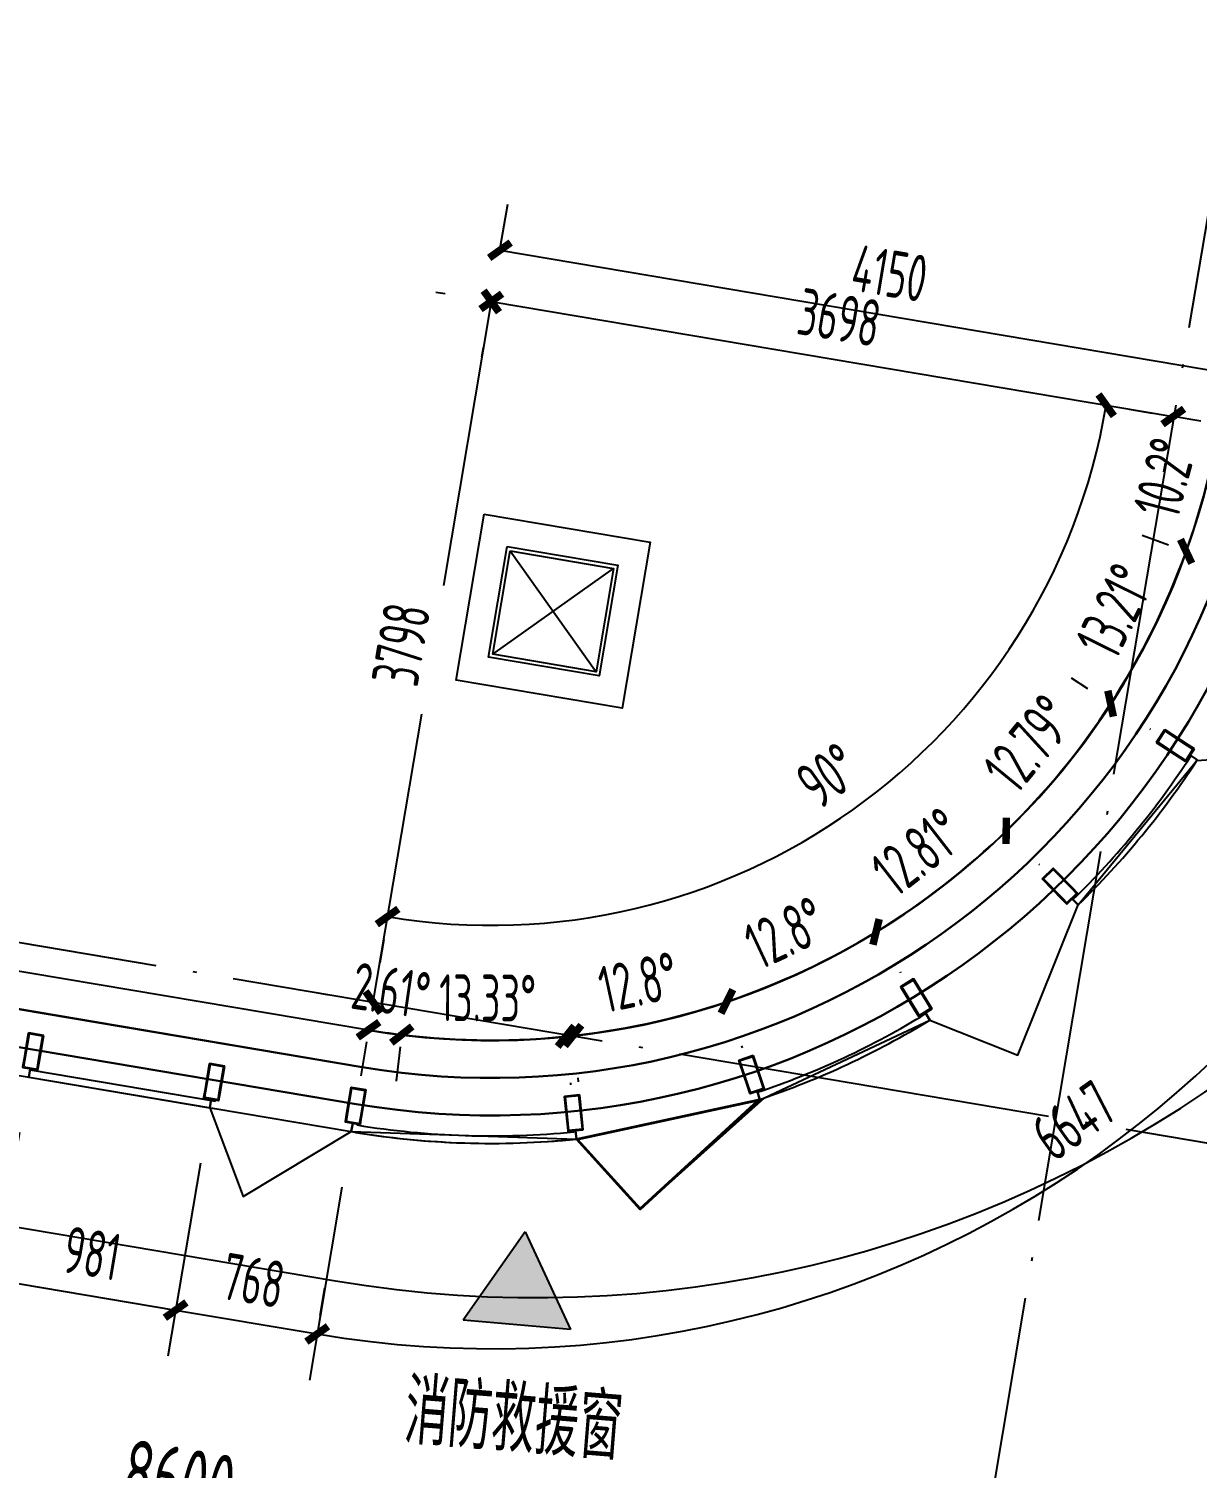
# Model space of a CAD drawing. Extents: x -936 to 12807311, y 101 to 1511157.
# Drawn here: x 12249616 to 12255863, y 1156324 to 1164018 of the extents above; entities that cross this region are included whole.
import ezdxf

# ---------------------------------------------------------------- set-up
doc = ezdxf.new("R2010")
doc.units = 0
doc.header["$LTSCALE"] = 1000
doc.header["$MEASUREMENT"] = 0
for name, pattern in [('PX-GRID-T2$0$DOTE', [2.4200000000000004, 2, -0.2, 0.02, -0.2]), ('PX-PLAN-F2-T2$0$ACAD_ISO05W100', [34, 24, -3, 0.5, -3, 0.5, -3]), ('PX-PLAN-F2-T2$0$DASH', [0.35, 0.25, -0.1]), ('PX-PLAN-F2-T2$0$DASHED', [0.75, 0.5, -0.25])]:
    doc.linetypes.add(name, pattern=pattern)
for name, color, linetype, lineweight in [('PX-GLAZ-F2$0$PX-GLAZ-F2$0$_EDO-ALUMINIUM-SECTION', 90, 'Continuous', 30), ('PX-GLAZ-F2$0$PX-GLAZ-F2$0$PX-GLAZ-F2$0$板边线', 36, 'Continuous', 30), ('PX-PLAN-F2-T2$0$板边线', 36, 'Continuous', 30)]:
    doc.layers.add(name, color=color, linetype=linetype, lineweight=lineweight)
for name, color, linetype in [('PX-GLAZ-F2$0$PX-GLAZ-F2$0$PX-GLAZ-F2$0$幕墙线', 104, 'Continuous'), ('PX-GLAZ-F2$0$PX-GLAZ-F2$0$PX-GLAZ-F2$0$平台轮廓', 3, 'Continuous'), ('PX-GRID-T2$0$DOTE', 1, 'Continuous'), ('PX-GRID-T2$0$PUB_DIM', 3, 'Continuous'), ('PX-PLAN-F2-T2$0$A-SHFT', 161, 'Continuous'), ('PX-PLAN-F2-T2$0$PUB_DIM', 3, 'Continuous'), ('PX-PLAN-F2-T2$0$REDLINE', 1, 'PX-PLAN-F2-T2$0$ACAD_ISO05W100'), ('PX-PLAN-F2-T2$0$WALL', 9, 'Continuous'), ('TX-CORE-T2-F2$0$T2-COLS-F2$0$0S-COLS-LINE', 90, 'Continuous')]:
    doc.layers.add(name, color=color, linetype=linetype)
doc.styles.add('PX-GRID-T2$0$XD2008_T3', font='xd-hzs.shx', dxfattribs={"width": 0.7, "bigfont": 'xd-hztxt.shx'})
doc.styles.add('PX-PLAN-F2-T2$0$XD2008', font='xd-hzs.shx', dxfattribs={"width": 0.7, "bigfont": 'xd-hztxt.shx'})
doc.styles.add('PX-PLAN-F2-T2$0$XD2008_T3', font='xd-hzs.shx', dxfattribs={"width": 0.7, "bigfont": 'xd-hztxt.shx'})
doc.dimstyles.new('PX-GRID-T2$0$_TCH_ARCH&&100', dxfattribs={"dimtxt": 350, "dimasz": 100, "dimexe": 250, "dimexo": 300, "dimgap": 100, "dimtad": 1, "dimdec": 0, "dimzin": 0, "dimdsep": 46, "dimtxsty": 'PX-GRID-T2$0$XD2008_T3', "dimblk": 'PX-GRID-T2$0$_ArchTick', "dimcen": 0.09, "dimclrd": 1, "dimclre": 1, "dimclrt": 4, "dimazin": 2, "dimtfac": 1, "dimtdec": 0, "dimtix": 1, "dimtmove": 2, "dimatfit": 3, "dimfxl": 0, "dimtolj": 1, "dimtzin": 0, "dimarcsym": 0})
doc.dimstyles.new('PX-PLAN-F2-T2$0$_TCH_ARCH&&100', dxfattribs={"dimtxt": 250, "dimasz": 100, "dimexe": 250, "dimexo": 300, "dimgap": 100, "dimtad": 1, "dimdec": 0, "dimzin": 0, "dimdsep": 46, "dimtxsty": 'PX-PLAN-F2-T2$0$XD2008_T3', "dimblk": 'PX-PLAN-F2-T2$0$_ArchTick', "dimcen": 0.09, "dimclrd": 1, "dimclrt": 4, "dimazin": 2, "dimtfac": 1, "dimtdec": 0, "dimtix": 1, "dimtmove": 2, "dimatfit": 3, "dimfxl": 0, "dimtolj": 1, "dimtzin": 0, "dimarcsym": 0})

# ---------------------------------------------------------------- blocks, each defined once
blk = doc.blocks.new('PX-PLAN-F2-T2$0$eee')
at = {"layer": 'PX-PLAN-F2-T2$0$REDLINE', "linetype": 'PX-PLAN-F2-T2$0$DASHED', "ltscale": 10}
h = blk.add_hatch(color=10, dxfattribs=at)
h.dxf.hatch_style = 1
h.paths.add_polyline_path([(14708.42115669232, -3117.717359950766), (15276.156062508, -3222.64786102064), (14901.41613004077, -3661.855461541563)])
at = {"layer": 'PX-PLAN-F2-T2$0$REDLINE', "color": 10, "linetype": 'PX-PLAN-F2-T2$0$DASHED', "ltscale": 10}
for points in [[(14708.42115669232, -3117.717359950766), (14901.41613004077, -3661.855461541563)], [(14708.42115669232, -3117.717359950766), (15276.156062508, -3222.64786102064), (14901.41613004077, -3661.855461541563)]]:
    blk.add_lwpolyline(points, dxfattribs=at)
at = {"layer": 'PX-PLAN-F2-T2$0$A-SHFT', "linetype": 'PX-PLAN-F2-T2$0$DASH', "ltscale": 1000, "insert": (15490.40674891882, -3748.133302584291), "char_height": 350, "attachment_point": 5, "rotation": 49.952200795478845, "style": 'PX-PLAN-F2-T2$0$XD2008'}
blk.add_mtext_dynamic_manual_height_columns('消防救援窗', width=2638.099452360598, gutter_width=1750, heights=[0], dxfattribs=at)
blk = doc.blocks.new('PX-PLAN-F2-T2$0$_ArchTick')
at = {"color": 0, "linetype": 'ByBlock', "const_width": 0.4}
blk.add_lwpolyline([(-0.5, -0.5), (0.5, 0.5)], dxfattribs=at)
blk = doc.blocks.new('*D1011')
at = {"layer": 'Defpoints', "color": 0, "transparency": 16777216}
for p in [(12252088.73026707, 1162560.392435611), (12256178.8489347, 1161870.329698971), (12255876.48494033, 1161447.28731354), (12255992.00764091, 1161156.938468195)]:
    blk.add_point(p, dxfattribs=at)
at = {"layer": 'PX-PLAN-F2-T2$0$PUB_DIM', "color": 0, "lineweight": -2, "transparency": 16777216}
for p, q in [((12255883.02958544, 1161920.238742276), (12255735.11991081, 1161945.193263927)), ((12255709.7016575, 1161258.443796793), (12255568.5486658, 1161309.196461091))]:
    blk.add_line(p, q, dxfattribs=at)
at = {"layer": 'PX-PLAN-F2-T2$0$PUB_DIM', "color": 1, "lineweight": -2, "transparency": 16777216}
blk.add_arc((12252088.73026707, 1162560.392435611), 3947.922045530751, 340.2235543087472, 350.4235491807831, dxfattribs=at)
at = {"layer": 'PX-PLAN-F2-T2$0$PUB_DIM', "color": 1, "lineweight": -2, "transparency": 16777216, "xscale": 100, "yscale": 100, "zscale": 100}
for p, rotation in [((12255981.63603519, 1161903.602394508), 80.4235491807831), ((12255803.80365197, 1161224.608687261), 250.2235543087472)]:
    blk.add_blockref('PX-PLAN-F2-T2$0$_ArchTick', p, dxfattribs=dict(at, rotation=rotation))
at = {"layer": 'PX-PLAN-F2-T2$0$PUB_DIM', "color": 4, "transparency": 16777216, "insert": (12255690.18073634, 1161617.151705749), "char_height": 250, "attachment_point": 5, "rotation": 75.32355174477152, "style": 'PX-PLAN-F2-T2$0$XD2008_T3'}
blk.add_mtext('\\A1;10.2°', dxfattribs=at)
blk = doc.blocks.new('*D1012')
at = {"layer": 'Defpoints', "color": 0, "transparency": 16777216}
for p in [(12252088.7302671, 1162560.392435658), (12255949.00385741, 1161172.400815549), (12255555.40999315, 1160671.419128678), (12255529.52071902, 1160326.742061157)]:
    blk.add_point(p, dxfattribs=at)
at = {"layer": 'PX-PLAN-F2-T2$0$PUB_DIM', "color": 0, "lineweight": -2, "transparency": 16777216}
for p, q in [((12255666.697874, 1161273.90614415), (12255568.54866581, 1161309.196461095)), ((12255277.89199129, 1160490.091329234), (12255190.40833229, 1160546.882903849))]:
    blk.add_line(p, q, dxfattribs=at)
at = {"layer": 'PX-PLAN-F2-T2$0$PUB_DIM', "color": 1, "lineweight": -2, "transparency": 16777216}
blk.add_arc((12252088.7302671, 1162560.392435658), 3947.922045521438, 327.0096646560665, 340.223554307957, dxfattribs=at)
at = {"layer": 'PX-PLAN-F2-T2$0$PUB_DIM', "color": 1, "lineweight": -2, "transparency": 16777216, "xscale": 100, "yscale": 100, "zscale": 100}
for p, rotation in [((12255803.80365198, 1161224.60868726), 70.223554307957), ((12255400.09893873, 1160410.758513784), 237.0096646560665)]:
    blk.add_blockref('PX-PLAN-F2-T2$0$_ArchTick', p, dxfattribs=dict(at, rotation=rotation))
at = {"layer": 'PX-PLAN-F2-T2$0$PUB_DIM', "color": 4, "transparency": 16777216, "insert": (12255423.87505297, 1160906.017080946), "char_height": 250, "attachment_point": 5, "rotation": 63.616609482011754, "style": 'PX-PLAN-F2-T2$0$XD2008_T3'}
blk.add_mtext('\\A1;13.21°', dxfattribs=at)
blk = doc.blocks.new('*D1013')
at = {"layer": 'Defpoints', "color": 0, "transparency": 16777216}
for p in [(12252088.73026705, 1162560.392435647), (12255361.97394341, 1160435.50803319), (12255044.63509787, 1159943.387447335), (12254810.1343981, 1159763.39092615)]:
    blk.add_point(p, dxfattribs=at)
at = {"layer": 'PX-PLAN-F2-T2$0$PUB_DIM', "color": 0, "lineweight": -2, "transparency": 16777216}
for p, q in [((12255613.60267114, 1160272.158765115), (12255609.78954516, 1160274.634123726)), ((12255019.34077772, 1159548.373041483), (12255016.1705106, 1159551.631374859))]:
    blk.add_line(p, q, dxfattribs=at)
at = {"layer": 'PX-PLAN-F2-T2$0$PUB_DIM', "color": 1, "lineweight": -2, "transparency": 16777216}
blk.add_arc((12252088.73026705, 1162560.392435647), 3947.922045545653, 314.2151465320765, 327.0096646565756, dxfattribs=at)
at = {"layer": 'PX-PLAN-F2-T2$0$PUB_DIM', "color": 1, "lineweight": -2, "transparency": 16777216, "xscale": 100, "yscale": 100, "zscale": 100}
for p, rotation in [((12255400.09893872, 1160410.758513789), 57.00966465657555), ((12254841.83186092, 1159730.812945417), 224.2151465320765)]:
    blk.add_blockref('PX-PLAN-F2-T2$0$_ArchTick', p, dxfattribs=dict(at, rotation=rotation))
at = {"layer": 'PX-PLAN-F2-T2$0$PUB_DIM', "color": 4, "transparency": 16777216, "insert": (12254966.06870016, 1160197.963156591), "char_height": 250, "attachment_point": 5, "rotation": 50.61240559433959, "style": 'PX-PLAN-F2-T2$0$XD2008_T3'}
blk.add_mtext('\\A1;12.79°', dxfattribs=at)
blk = doc.blocks.new('*D1014')
at = {"layer": 'Defpoints', "color": 0, "transparency": 16777216}
for p in [(12252088.73026711, 1162560.392435635), (12254806.82261366, 1159766.794708046), (12254391.14276855, 1159353.371208617), (12254119.82218101, 1159233.700399202)]:
    blk.add_point(p, dxfattribs=at)
at = {"layer": 'PX-PLAN-F2-T2$0$PUB_DIM', "color": 0, "lineweight": -2, "transparency": 16777216}
for p, q in [((12255016.02899328, 1159551.776823376), (12255016.17051061, 1159551.631374861)), ((12254276.15144867, 1158977.651263152), (12254276.25719736, 1158977.47805911))]:
    blk.add_line(p, q, dxfattribs=at)
at = {"layer": 'PX-PLAN-F2-T2$0$PUB_DIM', "color": 1, "lineweight": -2, "transparency": 16777216}
blk.add_arc((12252088.73026711, 1162560.392435635), 3947.922045495361, 301.4059024093881, 314.215146531621, dxfattribs=at)
at = {"layer": 'PX-PLAN-F2-T2$0$PUB_DIM', "color": 1, "lineweight": -2, "transparency": 16777216, "xscale": 100, "yscale": 100, "zscale": 100}
for p, rotation in [((12254841.83186093, 1159730.81294542), 44.21514653162097), ((12254145.98280764, 1159190.852339152), 211.4059024093881)]:
    blk.add_blockref('PX-PLAN-F2-T2$0$_ArchTick', p, dxfattribs=dict(at, rotation=rotation))
at = {"layer": 'PX-PLAN-F2-T2$0$PUB_DIM', "color": 4, "transparency": 16777216, "insert": (12254371.07575889, 1159619.126107506), "char_height": 250, "attachment_point": 5, "rotation": 37.81052447050457, "style": 'PX-PLAN-F2-T2$0$XD2008_T3'}
blk.add_mtext('\\A1;12.81°', dxfattribs=at)
blk = doc.blocks.new('*D1015')
at = {"layer": 'Defpoints', "color": 0, "transparency": 16777216}
for p in [(12252088.73026711, 1162560.392435635), (12254122.82106599, 1159228.788574819), (12253334.36063351, 1158860.998613158), (12253623.3509869, 1158922.944467115)]:
    blk.add_point(p, dxfattribs=at)
at = {"layer": 'PX-PLAN-F2-T2$0$PUB_DIM', "color": 0, "lineweight": -2, "transparency": 16777216}
for p, q in [((12254279.15033365, 1158972.739438768), (12254276.25719736, 1158977.478059112)), ((12253430.09307725, 1158576.683120762), (12253428.3213872, 1158581.944857618))]:
    blk.add_line(p, q, dxfattribs=at)
at = {"layer": 'PX-PLAN-F2-T2$0$PUB_DIM', "color": 1, "lineweight": -2, "transparency": 16777216}
blk.add_arc((12252088.73026711, 1162560.392435635), 3947.92204549443, 288.6089979027087, 301.4059024094349, dxfattribs=at)
at = {"layer": 'PX-PLAN-F2-T2$0$PUB_DIM', "color": 1, "lineweight": -2, "transparency": 16777216, "xscale": 100, "yscale": 100, "zscale": 100}
for p, rotation in [((12254145.98280764, 1159190.852339155), 31.40590240943484), ((12253348.54435075, 1158818.874434614), 198.6089979027086)]:
    blk.add_blockref('PX-PLAN-F2-T2$0$_ArchTick', p, dxfattribs=dict(at, rotation=rotation))
at = {"layer": 'PX-PLAN-F2-T2$0$PUB_DIM', "color": 4, "transparency": 16777216, "insert": (12253662.54383238, 1159186.483809339), "char_height": 250, "attachment_point": 5, "rotation": 25.007450156072128, "style": 'PX-PLAN-F2-T2$0$XD2008_T3'}
blk.add_mtext('\\A1;12.8°', dxfattribs=at)
blk = doc.blocks.new('*D1016')
at = {"layer": 'Defpoints', "color": 0, "transparency": 16777216}
for p in [(12252088.73026708, 1162560.392435634), (12253336.08954478, 1158855.863924864), (12252484.07011954, 1158671.54388422), (12252779.22095071, 1158673.322704701)]:
    blk.add_point(p, dxfattribs=at)
at = {"layer": 'PX-PLAN-F2-T2$0$PUB_DIM', "color": 0, "lineweight": -2, "transparency": 16777216}
for p, q in [((12253431.82198852, 1158571.548432468), (12253428.3213872, 1158581.944857626)), ((12252514.41169863, 1158373.082180516), (12252513.30221299, 1158383.995883244))]:
    blk.add_line(p, q, dxfattribs=at)
at = {"layer": 'PX-PLAN-F2-T2$0$PUB_DIM', "color": 1, "lineweight": -2, "transparency": 16777216}
blk.add_arc((12252088.73026708, 1162560.392435634), 3947.922045496758, 275.8047397147583, 288.6089979031627, dxfattribs=at)
at = {"layer": 'PX-PLAN-F2-T2$0$PUB_DIM', "color": 1, "lineweight": -2, "transparency": 16777216, "xscale": 100, "yscale": 100, "zscale": 100}
for p, rotation in [((12253348.54435076, 1158818.874434622), 18.60899790316275), ((12252488.01756375, 1158632.713969665), 185.8047397147584)]:
    blk.add_blockref('PX-PLAN-F2-T2$0$_ArchTick', p, dxfattribs=dict(at, rotation=rotation))
at = {"layer": 'PX-PLAN-F2-T2$0$PUB_DIM', "color": 4, "transparency": 16777216, "insert": (12252875.91224156, 1158921.643599028), "char_height": 250, "attachment_point": 5, "rotation": 12.206868808946588, "style": 'PX-PLAN-F2-T2$0$XD2008_T3'}
blk.add_mtext('\\A1;12.8°', dxfattribs=at)
blk = doc.blocks.new('*D1017')
at = {"layer": 'Defpoints', "color": 0, "transparency": 16777216}
for p in [(12252088.73026711, 1162560.39243571), (12251618.68717385, 1158713.835204464), (12252518.18359618, 1158709.092281099), (12251914.90038484, 1158616.486546542)]:
    blk.add_point(p, dxfattribs=at)
at = {"layer": 'PX-PLAN-F2-T2$0$PUB_DIM', "color": 0, "lineweight": -2, "transparency": 16777216}
for p, q in [((12251582.29833787, 1158416.050294478), (12251579.56131647, 1158393.652115254)), ((12252551.43013673, 1158410.94019316), (12252553.93080734, 1158388.514396293))]:
    blk.add_line(p, q, dxfattribs=at)
at = {"layer": 'PX-PLAN-F2-T2$0$PUB_DIM', "color": 1, "lineweight": -2, "transparency": 16777216}
blk.add_arc((12252088.73026711, 1162560.39243571), 3947.734855657909, 263.0330887598092, 276.3626909983176, dxfattribs=at)
at = {"layer": 'PX-PLAN-F2-T2$0$PUB_DIM', "color": 1, "lineweight": -2, "transparency": 16777216, "xscale": 100, "yscale": 100, "zscale": 100}
for p, rotation in [((12251609.88534646, 1158641.806206909), 173.0330887598093), ((12252526.22535688, 1158636.974469575), 6.362690998317637)]:
    blk.add_blockref('PX-PLAN-F2-T2$0$_ArchTick', p, dxfattribs=dict(at, rotation=rotation))
at = {"layer": 'PX-PLAN-F2-T2$0$PUB_DIM', "color": 4, "transparency": 16777216, "insert": (12252069.10106098, 1158837.709330771), "char_height": 250, "attachment_point": 5, "rotation": 359.6978898790361, "style": 'PX-PLAN-F2-T2$0$XD2008_T3'}
blk.add_mtext('\\A1;13.33°', dxfattribs=at)
blk = doc.blocks.new('*D1018')
at = {"layer": 'Defpoints', "color": 0, "transparency": 16777216}
for p in [(12252088.73026707, 1162560.392435749), (12251471.00494635, 1158898.614108607), (12251638.29511944, 1158874.295140945), (12251491.19130847, 1158658.142099881)]:
    blk.add_point(p, dxfattribs=at)
at = {"layer": 'PX-PLAN-F2-T2$0$PUB_DIM', "color": 0, "lineweight": -2, "transparency": 16777216}
for p, q in [((12251421.10141307, 1158602.793829778), (12251390.45759682, 1158421.142117556)), ((12251601.90628345, 1158576.510230958), (12251579.56131647, 1158393.652115256))]:
    blk.add_line(p, q, dxfattribs=at)
at = {"layer": 'PX-PLAN-F2-T2$0$PUB_DIM', "color": 1, "lineweight": -2, "transparency": 16777216}
blk.add_arc((12252088.73026707, 1162560.392435749), 3947.734855690971, 260.4246163881157, 263.0330887603491, dxfattribs=at)
at = {"layer": 'PX-PLAN-F2-T2$0$PUB_DIM', "color": 1, "lineweight": -2, "transparency": 16777216, "xscale": 100, "yscale": 100, "zscale": 100}
for p, rotation in [((12251432.04387456, 1158667.65901658), 170.4246163881157), ((12251609.88534646, 1158641.806206911), 353.0330887603491)]:
    blk.add_blockref('PX-PLAN-F2-T2$0$_ArchTick', p, dxfattribs=dict(at, rotation=rotation))
at = {"layer": 'PX-PLAN-F2-T2$0$PUB_DIM', "color": 4, "transparency": 16777216, "insert": (12251553.18550497, 1158876.380137513), "char_height": 250, "attachment_point": 5, "rotation": 351.7288525742323, "style": 'PX-PLAN-F2-T2$0$XD2008_T3'}
blk.add_mtext('\\A1;2.61°', dxfattribs=at)
blk = doc.blocks.new('*D1019')
at = {"layer": 'Defpoints', "color": 0, "transparency": 16777216}
for p in [(12252088.7302671, 1162560.39243566), (12255202.60152162, 1162035.036891179), (12251563.43272256, 1159446.511396256), (12253252.25675395, 1159435.814199589)]:
    blk.add_point(p, dxfattribs=at)
at = {"layer": 'PX-PLAN-F2-T2$0$PUB_DIM', "color": 0, "lineweight": -2, "transparency": 16777216}
for p, q in [((12255498.42087088, 1161985.12784787), (12255622.96687588, 1161964.115118404)), ((12251513.52918928, 1159150.691117429), (12251492.51877964, 1159026.144721062))]:
    blk.add_line(p, q, dxfattribs=at)
at = {"layer": 'PX-PLAN-F2-T2$0$PUB_DIM', "color": 1, "lineweight": -2, "transparency": 16777216}
blk.add_arc((12252088.7302671, 1162560.39243566), 3334.184013957158, 260.4246163874993, 350.4235491799791, dxfattribs=at)
at = {"layer": 'PX-PLAN-F2-T2$0$PUB_DIM', "color": 1, "lineweight": -2, "transparency": 16777216, "xscale": 100, "yscale": 100, "zscale": 100}
for p, rotation in [((12255376.45075149, 1162005.705987826), 80.4235491799791), ((12251534.10505738, 1159272.661620085), 170.4246163874994)]:
    blk.add_blockref('PX-PLAN-F2-T2$0$_ArchTick', p, dxfattribs=dict(at, rotation=rotation))
at = {"layer": 'PX-PLAN-F2-T2$0$PUB_DIM', "color": 4, "transparency": 16777216, "insert": (12253890.88712998, 1160026.76738956), "char_height": 250, "attachment_point": 5, "rotation": 35.42408278372729, "style": 'PX-PLAN-F2-T2$0$XD2008_T3'}
blk.add_mtext('\\A1;90°', dxfattribs=at)
blk = doc.blocks.new('*D1020')
at = {"layer": 'Defpoints', "color": 0, "transparency": 16777216}
for p in [(12252088.7302671, 1162560.392435659), (12257804.60524652, 1161596.040872432), (12254041.78848249, 1157315.575697449), (12251124.48516955, 1156844.499494943)]:
    blk.add_point(p, dxfattribs=at)
at = {"layer": 'PX-PLAN-F2-T2$0$PUB_DIM', "color": 0, "lineweight": -2, "transparency": 16777216}
for p, q in [((12257508.78589726, 1161645.949915741), (12257360.87622263, 1161670.904437394)), ((12251174.38870284, 1157140.319773771), (12251199.34046948, 1157288.229913185))]:
    blk.add_line(p, q, dxfattribs=at)
at = {"layer": 'PX-PLAN-F2-T2$0$PUB_DIM', "color": 1, "lineweight": -2, "transparency": 16777216}
blk.add_arc((12252088.7302671, 1162560.392435659), 5596.654269305058, 260.4246163875211, 350.4235491799972, dxfattribs=at)
at = {"layer": 'PX-PLAN-F2-T2$0$PUB_DIM', "color": 1, "lineweight": -2, "transparency": 16777216, "xscale": 100, "yscale": 100, "zscale": 100}
for p, rotation in [((12257607.39234701, 1161629.31356797), 80.42354917999717), ((12251157.75419174, 1157041.713014163), 170.4246163875211)]:
    blk.add_blockref('PX-PLAN-F2-T2$0$_ArchTick', p, dxfattribs=dict(at, rotation=rotation))
at = {"layer": 'PX-PLAN-F2-T2$0$PUB_DIM', "color": 4, "transparency": 16777216, "insert": (12255202.26859838, 1158183.116039474), "char_height": 250, "attachment_point": 5, "rotation": 35.42408278376892, "style": 'PX-PLAN-F2-T2$0$XD2008_T3'}
blk.add_mtext('\\A1;6647', dxfattribs=at)
blk = doc.blocks.new('*D1021')
at = {"layer": 'Defpoints', "color": 0, "transparency": 16777216}
for p in [(12252088.72110244, 1162560.33810898), (12256227.06635102, 1162143.637170953), (12256180.89972768, 1161869.979354613)]:
    blk.add_point(p, dxfattribs=at)
at = {"layer": 'PX-PLAN-F2-T2$0$PUB_DIM', "color": 0, "lineweight": -2, "transparency": 16777216}
for p, q in [((12252138.62652397, 1162856.158069262), (12252176.47557705, 1163080.512558887)), ((12256230.80514922, 1162165.799314896), (12256268.6542023, 1162390.153804521))]:
    blk.add_line(p, q, dxfattribs=at)
at = {"layer": 'PX-PLAN-F2-T2$0$PUB_DIM', "color": 1, "lineweight": -2, "transparency": 16777216}
blk.add_line((12252134.88772577, 1162833.995925319), (12256227.06635102, 1162143.637170953), dxfattribs=at)
at = {"layer": 'PX-PLAN-F2-T2$0$PUB_DIM', "color": 1, "lineweight": -2, "transparency": 16777216, "xscale": 100, "yscale": 100, "zscale": 100}
for p, rotation in [((12252134.88772577, 1162833.995925319), 170.4242506621287), ((12256227.06635102, 1162143.637170953), 350.4242506621287)]:
    blk.add_blockref('PX-PLAN-F2-T2$0$_ArchTick', p, dxfattribs=dict(at, rotation=rotation))
at = {"layer": 'PX-PLAN-F2-T2$0$PUB_DIM', "color": 4, "transparency": 16777216, "insert": (12254218.40610455, 1162710.681518347), "char_height": 250, "attachment_point": 5, "rotation": 350.42425066212866, "style": 'PX-PLAN-F2-T2$0$XD2008_T3'}
blk.add_mtext('\\A1;4150', dxfattribs=at)
blk = doc.blocks.new('*D1033')
at = {"layer": 'Defpoints', "color": 0, "transparency": 16777216}
for p in [(12249615.69911801, 1158413.999860406), (12250583.34743583, 1158250.761997787), (12250400.92435973, 1157169.386758711)]:
    blk.add_point(p, dxfattribs=at)
at = {"layer": 'PX-PLAN-F2-T2$0$PUB_DIM', "color": 0, "lineweight": -2, "transparency": 16777216}
for p, q in [((12249565.79558473, 1158118.179581578), (12249391.68976418, 1157086.107722306)), ((12250533.44390255, 1157954.941718959), (12250359.338082, 1156922.869859688))]:
    blk.add_line(p, q, dxfattribs=at)
at = {"layer": 'PX-PLAN-F2-T2$0$PUB_DIM', "color": 1, "lineweight": -2, "transparency": 16777216}
blk.add_line((12249433.27604191, 1157332.62462133), (12250400.92435973, 1157169.386758711), dxfattribs=at)
at = {"layer": 'PX-PLAN-F2-T2$0$PUB_DIM', "color": 1, "lineweight": -2, "transparency": 16777216, "xscale": 100, "yscale": 100, "zscale": 100}
for p, rotation in [((12249433.27604191, 1157332.62462133), 170.4246163875785), ((12250400.92435973, 1157169.386758711), 350.4246163875786)]:
    blk.add_blockref('PX-PLAN-F2-T2$0$_ArchTick', p, dxfattribs=dict(at, rotation=rotation))
at = {"layer": 'PX-PLAN-F2-T2$0$PUB_DIM', "color": 4, "transparency": 16777216, "insert": (12249954.52785079, 1157472.870899141), "char_height": 250, "attachment_point": 5, "rotation": 350.42461638757857, "style": 'PX-PLAN-F2-T2$0$XD2008_T3'}
blk.add_mtext('\\A1;981', dxfattribs=at)
blk = doc.blocks.new('*D1034')
at = {"layer": 'Defpoints', "color": 0, "transparency": 16777216}
for p in [(12250583.34743583, 1158250.761997787), (12251340.17726784, 1158123.088253237), (12251157.75419175, 1157041.713014161)]:
    blk.add_point(p, dxfattribs=at)
at = {"layer": 'PX-PLAN-F2-T2$0$PUB_DIM', "color": 0, "lineweight": -2, "transparency": 16777216}
for p, q in [((12250533.44390255, 1157954.941718959), (12250359.338082, 1156922.869859687)), ((12251290.27373456, 1157827.267974409), (12251116.16791401, 1156795.196115138))]:
    blk.add_line(p, q, dxfattribs=at)
at = {"layer": 'PX-PLAN-F2-T2$0$PUB_DIM', "color": 1, "lineweight": -2, "transparency": 16777216}
blk.add_line((12250400.92435974, 1157169.386758711), (12251157.75419175, 1157041.713014161), dxfattribs=at)
at = {"layer": 'PX-PLAN-F2-T2$0$PUB_DIM', "color": 1, "lineweight": -2, "transparency": 16777216, "xscale": 100, "yscale": 100, "zscale": 100}
for p, rotation in [((12250400.92435974, 1157169.386758711), 170.4246163875883), ((12251157.75419175, 1157041.713014161), 350.4246163875884)]:
    blk.add_blockref('PX-PLAN-F2-T2$0$_ArchTick', p, dxfattribs=dict(at, rotation=rotation))
at = {"layer": 'PX-PLAN-F2-T2$0$PUB_DIM', "color": 4, "transparency": 16777216, "insert": (12250816.7669257, 1157327.415095557), "char_height": 250, "attachment_point": 5, "rotation": 350.42461638758834, "style": 'PX-PLAN-F2-T2$0$XD2008_T3'}
blk.add_mtext('\\A1;768', dxfattribs=at)
blk = doc.blocks.new('*D1121')
at = {"layer": 'Defpoints', "color": 0, "transparency": 16777216}
for p in [(12252088.73026711, 1162560.392435634), (12251456.91543802, 1158815.423325492), (12251456.91543802, 1158815.423325493)]:
    blk.add_point(p, dxfattribs=at)
at = {"layer": 'PX-PLAN-F2-T2$0$PUB_DIM', "color": 0, "lineweight": -2, "transparency": 16777216}
for p, q in [((12251792.91070874, 1162610.300239469), (12251842.21396847, 1162601.982272163)), ((12251161.09587965, 1158865.331129327), (12251210.39913937, 1158857.013162022))]:
    blk.add_line(p, q, dxfattribs=at)
at = {"layer": 'PX-PLAN-F2-T2$0$PUB_DIM', "color": 1, "lineweight": -2, "transparency": 16777216}
for p, q in [((12252088.73026711, 1162560.392435635), (12251832.73502489, 1161043.026539282)), ((12251456.91543802, 1158815.423325493), (12251716.60340443, 1160354.677182297))]:
    blk.add_line(p, q, dxfattribs=at)
at = {"layer": 'PX-PLAN-F2-T2$0$PUB_DIM', "color": 1, "lineweight": -2, "transparency": 16777216, "xscale": 100, "yscale": 100, "zscale": 100}
for p, rotation in [((12252088.73026711, 1162560.392435635), 80.42378924730063), ((12251456.91543802, 1158815.423325493), 260.4237892473006)]:
    blk.add_blockref('PX-PLAN-F2-T2$0$_ArchTick', p, dxfattribs=dict(at, rotation=rotation))
at = {"layer": 'PX-PLAN-F2-T2$0$PUB_DIM', "color": 4, "transparency": 16777216, "insert": (12251606.52784, 1160727.21904107), "char_height": 250, "attachment_point": 5, "rotation": 80.42378924730068, "style": 'PX-PLAN-F2-T2$0$XD2008_T3'}
blk.add_mtext('\\A1;3798', dxfattribs=at)
blk = doc.blocks.new('*D1122')
at = {"layer": 'Defpoints', "color": 0, "transparency": 16777216}
for p in [(12252088.73026711, 1162560.392435724), (12255735.11991081, 1161945.19326393), (12255735.1199108, 1161945.193263844)]:
    blk.add_point(p, dxfattribs=at)
at = {"layer": 'PX-PLAN-F2-T2$0$PUB_DIM', "color": 1, "lineweight": -2, "transparency": 16777216}
blk.add_line((12252088.73026709, 1162560.392435638), (12255735.1199108, 1161945.193263844), dxfattribs=at)
at = {"layer": 'PX-PLAN-F2-T2$0$PUB_DIM', "color": 0, "lineweight": -2, "transparency": 16777216}
for p, q in [((12252038.8212238, 1162264.573086465), (12252047.13939767, 1162313.876311257)), ((12255685.2108675, 1161649.373914671), (12255693.52904137, 1161698.677139462))]:
    blk.add_line(p, q, dxfattribs=at)
at = {"layer": 'PX-PLAN-F2-T2$0$PUB_DIM', "color": 1, "lineweight": -2, "transparency": 16777216, "xscale": 100, "yscale": 100, "zscale": 100}
for p, rotation in [((12252088.73026709, 1162560.392435638), 170.4235491789916), ((12255735.1199108, 1161945.193263844), 350.4235491789916)]:
    blk.add_blockref('PX-PLAN-F2-T2$0$_ArchTick', p, dxfattribs=dict(at, rotation=rotation))
at = {"layer": 'PX-PLAN-F2-T2$0$PUB_DIM', "color": 4, "transparency": 16777216, "insert": (12253949.35687143, 1162474.657361685), "char_height": 250, "attachment_point": 5, "rotation": 350.4235491791994, "style": 'PX-PLAN-F2-T2$0$XD2008_T3'}
blk.add_mtext('\\A1;3698', dxfattribs=at)
blk = doc.blocks.new('TX-CORE-T2-F2$0$T2-COLS-F2$0$COL-600X600')
at = {"layer": 'Defpoints'}
for p, q in [((-279.9999999990687, -280.0000000018626), (280, 280.0000000018626)), ((-280, 279.9999999981374), (280, -280.0000000018626))]:
    blk.add_line(p, q, dxfattribs=at)
blk.add_lwpolyline([(-450.0000000009313, 449.9999999981374), (449.9999999990687, 450), (450, -450), (-450, -450.0000000018626)], close=True, dxfattribs=at)
at = {"layer": 'TX-CORE-T2-F2$0$T2-COLS-F2$0$0S-COLS-LINE'}
for points in [[(-300, 300), (300, 300), (300, -300.0000000018626), (-300, -300)], [(-280, 279.9999999981374), (280, 280), (280, -280.0000000018626), (-280, -280.0000000018626)]]:
    blk.add_lwpolyline(points, close=True, dxfattribs=at)
blk = doc.blocks.new('TX-CORE-T2-F2$0$T2-COLS-F2')
at = {"layer": 'TX-CORE-T2-F2$0$T2-COLS-F2$0$0S-COLS-LINE', "rotation": 350.4236160359247}
blk.add_blockref('TX-CORE-T2-F2$0$T2-COLS-F2$0$COL-600X600', (12252419.13535968, 1160904.26801946, 0.0003666226749558294), dxfattribs=at)
blk = doc.blocks.new('TX-CORE-T2-F2')
blk.add_blockref('TX-CORE-T2-F2$0$T2-COLS-F2', (0, 0))
blk = doc.blocks.new('PX-GLAZ-F2$0$PX-GLAZ-F2$0$标准块')
at = {"layer": 'PX-GLAZ-F2$0$PX-GLAZ-F2$0$_EDO-ALUMINIUM-SECTION'}
blk.add_line((0, 0), (0.003930399194359779, -45.99634640989825, 0.08170139435610035), dxfattribs=at)
at = {"layer": 'PX-GLAZ-F2$0$PX-GLAZ-F2$0$_EDO-ALUMINIUM-SECTION', "extrusion": (1.582938578771372e-17, 0.001776255547346146, 0.9999984224568711)}
for points in [[(40.00000000745058, -48.99682280369665), (40.00000000745058, -84.9997323684765), (40.00005751848221, -232.9989440002123), (-39.99993549473584, -232.9989529884207), (-39.99999388121068, -85.16722874860984), (-40.00000705569983, -45.9998373127823), (40.00000000745058, -45.99300130209959)], [(37.00000000931323, -48.99682280276532), (37.00000001117587, -84.9997323684765), (37.00000001117587, -84.9997323684765), (37.00005752034485, -229.9989538018185), (-36.99993549287319, -229.9989621157482), (-36.9999930113554, -84.99974068426889), (-36.99999394081533, -84.99973236940782), (-37.00000604242086, -48.99957150742597), (37.00000000745058, -48.99324819854563)]]:
    blk.add_lwpolyline(points, close=True, dxfattribs=at)
blk = doc.blocks.new('PX-GLAZ-F2')
for p, q in [((12249615.72606845, 1158414.159343038, 38.58800248237647), (12250606.6970622, 1158246.823022191)), ((12249622.38622067, 1158453.600975513, 38.58800248237647), (12250613.35721442, 1158286.264654666))]:
    blk.add_line(p, q)
for points in [[(12255198.6099417, 1159363.48011132, 0.05590993345618021), (12255829.61068606, 1160131.933316982, 0.05590993345618021)], [(12255226.50123923, 1159334.80825191, 0.05590993345616885), (12255863.16118309, 1160110.153414573, 0.05590993345616885)], [(12253511.95259731, 1158333.568782035, 0.05589513096464401), (12254412.8253797, 1158753.795279718, 0.05589513096464401)], [(12253524.71692314, 1158295.660049716, 0.05589513096466861), (12254433.66928205, 1158719.655394912, 0.05589513096466861)], [(12251362.64617884, 1158119.356306913, 0.06546891625073849), (12252535.48213989, 1158082.623709584, 0.06546891625073849)], [(12251369.10025962, 1158158.832183613, 0.06546891625074895), (12252531.51101213, 1158122.42609826, 0.06546891625074895)]]:
    blk.add_lwpolyline(points, format="xyb")
at = {"layer": 'PX-GLAZ-F2$0$PX-GLAZ-F2$0$_EDO-ALUMINIUM-SECTION'}
blk.add_lwpolyline([(12224760.25128515, 1188028.388679824), (12226613.69519658, 1186174.955012612, -0.1072892985715656), (12231238.85093749, 1178985.017986849), (12237273.5785629, 1162848.563401733, 0.2675740430315334), (12240624.37258755, 1160082.915822869), (12251365.84168272, 1158270.878924541, 0.4142081068710295), (12256378.8234796, 1161836.591839584), (12258925.60882612, 1176931.819757678)], format="xyb", dxfattribs=at)
at = {"layer": 'PX-GLAZ-F2$0$PX-GLAZ-F2$0$_EDO-ALUMINIUM-SECTION', "extrusion": (-0.02853925227044179, -0.02533175764235672, 0.999271641314109)}
for points in [[(7268271.244460403, 9926847.618535167), (7268725.22712004, 9927074.791516365), (7268337.265197459, 9927850.094919482)], [(7268274.581872832, 9926852.643215768), (7268721.201768504, 9927076.13186897), (7268339.531874944, 9927838.861276349)]]:
    blk.add_lwpolyline(points, close=True, dxfattribs=at)
at = {"layer": 'PX-GLAZ-F2$0$PX-GLAZ-F2$0$_EDO-ALUMINIUM-SECTION', "extrusion": (-0.0390161491282572, 0.005289648410578177, 0.9992245792247578)}
for points in [[(-2793577.064178213, 11974624.32605865), (-2793130.739593466, 11974866.19830545), (-2793552.225535341, 11975390.85247293)], [(-2793573.896406646, 11974629.45493576), (-2793135.330369326, 11974867.12267003), (-2793549.489538761, 11975382.6566717)]]:
    blk.add_lwpolyline(points, close=True, dxfattribs=at)
at = {"layer": 'PX-GLAZ-F2$0$PX-GLAZ-F2$0$_EDO-ALUMINIUM-SECTION'}
blk.add_lwpolyline([(12253514.55248669, 1158290.391747849), (12252549.56694245, 1158081.633391575), (12252885.04109391, 1157711.745154841)], close=True, dxfattribs=at)
blk.add_polyline3d([(12253524.71692314, 1158295.660049717, 0), (12252543.85395348, 1158083.46688009, 0), (12252884.84784133, 1157707.492673544, 0)], close=True, dxfattribs=at)
at = {"layer": 'PX-GLAZ-F2$0$PX-GLAZ-F2$0$PX-GLAZ-F2$0$幕墙线'}
for points in [[(12249615.69908363, 1158413.999826029), (12250583.34740171, 1158250.761963402), (12250762.87879749, 1157776.014025866), (12251338.9987925, 1158123.247987044), (12252543.8539191, 1158083.466845714), (12252884.03145307, 1157708.392737424), (12253549.78364238, 1158304.182475286), (12254433.66924768, 1158719.655360536), (12254904.34266736, 1158531.011502076), (12255226.68539834, 1159335.268563921), (12255861.1324077, 1160107.031068285), (12256365.19091881, 1160141.885094286), (12256324.19457177, 1161041.441572554), (12256563.80065799, 1162035.686312517), (12257039.64125768, 1162209.094805749), (12256730.99619696, 1163026.682577745), (12257206.83655277, 1163200.089625767), (12256898.19149198, 1164017.677397739), (12257374.03184785, 1164191.084445785)], [(12240696.71771135, 1159918.591388908), (12251339.92596504, 1158123.130646873)]]:
    blk.add_lwpolyline(points, dxfattribs=at)
for points in [[(12255226.50123923, 1159334.80825191, 0.05590993345617104), (12255863.16118309, 1160110.153414573)], [(12240696.71771135, 1159918.591388909), (12251340.17726784, 1158123.088253237, 0.06720937160839277), (12252543.85395348, 1158083.466880088)], [(12253524.71692314, 1158295.660049717, 0.05589513096466528), (12254433.66928205, 1158719.655394912)], [(12251362.64617884, 1158119.356306914, 0.06546891625076073), (12252535.48213989, 1158082.623709586, 0.06546891625076073)]]:
    blk.add_lwpolyline(points, format="xyb", dxfattribs=at)
at = {"layer": 'PX-GLAZ-F2$0$PX-GLAZ-F2$0$PX-GLAZ-F2$0$平台轮廓', "ltscale": 100}
blk.add_lwpolyline([(12224100.1653158, 1188475.75602978), (12223535.18085895, 1187910.770840481), (12225942.02942006, 1185503.928528109, -0.1072895632526993), (12230349.13991877, 1178652.956953138), (12236383.05545681, 1162515.910651781, 0.2675740428470937), (12240465.63208266, 1159146.271074891), (12251256.42476282, 1157325.913514771, 0.414208106871037), (12258631.84625697, 1162572.019872548), (12261003.95114493, 1176631.887139511, -0.414213222373079), (12266766.08529776, 1180730.393204295), (12271464.47561844, 1179938.386453936, -0.197624323764968), (12274687.28636963, 1177917.663836213), (12277074.97876072, 1174576.912662164, 0.1972663651005048), (12281463.10264201, 1171846.089276327), (12294714.9260508, 1169610.329047972), (12294846.94838936, 1170392.853351991)], format="xyb", dxfattribs=at)
at = {"layer": 'PX-GLAZ-F2$0$PX-GLAZ-F2$0$PX-GLAZ-F2$0$板边线', "color": 30}
blk.add_lwpolyline([(12229273.0996878, 1193648.597605203), (12224347.57565513, 1188723.342640019), (12226754.40381288, 1186316.49592862, -0.107289298571393), (12231425.46680681, 1179055.194763648), (12237460.19443223, 1162918.740178538, 0.2675740430316652), (12240656.9289615, 1160280.248810203), (12251398.39805667, 1158468.211911886, 0.4142081068710582), (12256180.89793185, 1161869.98400325), (12261231.54395663, 1191806.018063687)], format="xyb", dxfattribs=at)
at = {"layer": 'PX-GLAZ-F2$0$PX-GLAZ-F2$0$_EDO-ALUMINIUM-SECTION', "extrusion": (-0.02026199982280031, -0.01232437539884173, 0.9997187410137961), "rotation": 295.7037007719742}
blk.add_blockref('PX-GLAZ-F2$0$PX-GLAZ-F2$0$标准块', (5377838.452131427, 11070768.65431012, -262625.9302348494), dxfattribs=at)
at = {"layer": 'PX-GLAZ-F2$0$PX-GLAZ-F2$0$_EDO-ALUMINIUM-SECTION', "extrusion": (-0.02389512353359275, -0.008900367142924935, 0.9996748504068889), "rotation": 293.7904788945926}
blk.add_blockref('PX-GLAZ-F2$0$PX-GLAZ-F2$0$标准块', (3191258.81992408, 11885226.31053608, -303158.6671853121), dxfattribs=at)
at = {"layer": 'PX-GLAZ-F2$0$PX-GLAZ-F2$0$_EDO-ALUMINIUM-SECTION', "extrusion": (-0.02690307598397688, -0.004377628038091242, 0.9996284614172211), "rotation": 292.1686898174748}
blk.add_blockref('PX-GLAZ-F2$0$PX-GLAZ-F2$0$标准块', (824459.9356638291, 12276889.1394179, -334716.1245174387), dxfattribs=at)
at = {"layer": 'PX-GLAZ-F2$0$PX-GLAZ-F2$0$_EDO-ALUMINIUM-SECTION', "extrusion": (-0.02696763587394188, 0.006350670044568057, 0.9996161341261732), "rotation": 273.6744867722895}
for p in [(-3935452.833735729, 11653450.0687288, -322986.4706814171), (-3935564.956395469, 11655194.64460552, -323034.8232638649)]:
    blk.add_blockref('PX-GLAZ-F2$0$PX-GLAZ-F2$0$标准块', p, dxfattribs=at)
at = {"layer": 'PX-GLAZ-F2$0$PX-GLAZ-F2$0$_EDO-ALUMINIUM-SECTION', "extrusion": (-0.02129723283385184, 0.01402217306929354, 0.9996748504068889), "rotation": 293.7904788945926}
blk.add_blockref('PX-GLAZ-F2$0$PX-GLAZ-F2$0$标准块', (-7704152.026532854, 9591898.616782898, -244662.3332584523), dxfattribs=at)
at = {"layer": 'PX-GLAZ-F2$0$PX-GLAZ-F2$0$_EDO-ALUMINIUM-SECTION', "extrusion": (-0.02905871903224463, 0.001065365763115708, 0.9995771385160808), "rotation": 290.713912733083}
blk.add_blockref('PX-GLAZ-F2$0$PX-GLAZ-F2$0$标准块', (-1606461.413135363, 12197701.2564726, -354799.4453815377), dxfattribs=at)
at = {"layer": 'PX-GLAZ-F2$0$PX-GLAZ-F2$0$_EDO-ALUMINIUM-SECTION', "extrusion": (-0.03014925526468361, 0.007269618469534289, 0.9995189718330976), "rotation": 289.366832702754}
blk.add_blockref('PX-GLAZ-F2$0$PX-GLAZ-F2$0$标准块', (-3997854.542383649, 11634124.97049485, -360947.973593073), dxfattribs=at)
blk = doc.blocks.new('PX-GRID-T2$0$_ArchTick')
at = {"color": 0, "linetype": 'ByBlock', "const_width": 0.4}
blk.add_lwpolyline([(-0.5, -0.5), (0.5, 0.5)], dxfattribs=at)
blk = doc.blocks.new('*D2294')
at = {"layer": 'Defpoints', "color": 0, "transparency": 16777216}
for p in [(12246266.17946653, 1157493.086540736), (12254746.3401399, 1156062.396164141), (12254613.24678814, 1155273.50918623)]:
    blk.add_point(p, dxfattribs=at)
at = {"layer": 'PX-GRID-T2$0$PUB_DIM', "color": 1, "lineweight": -2, "transparency": 16777216}
for p, q in [((12246216.27166269, 1157197.266982363), (12246091.49627823, 1156457.683264181)), ((12246133.08611476, 1156704.199562826), (12254613.24678814, 1155273.50918623)), ((12254696.43233607, 1155766.576605767), (12254571.65695161, 1155026.992887585))]:
    blk.add_line(p, q, dxfattribs=at)
at = {"layer": 'PX-GRID-T2$0$PUB_DIM', "color": 1, "lineweight": -2, "transparency": 16777216, "xscale": 100, "yscale": 100, "zscale": 100}
for p, rotation in [((12246133.08611476, 1156704.199562826), 170.4237892473233), ((12254613.24678814, 1155273.50918623), 350.4237892473233)]:
    blk.add_blockref('PX-GRID-T2$0$_ArchTick', p, dxfattribs=dict(at, rotation=rotation))
at = {"layer": 'PX-GRID-T2$0$PUB_DIM', "color": 4, "transparency": 16777216, "insert": (12250418.91527163, 1156260.022303037), "char_height": 350, "attachment_point": 5, "rotation": 350.42378924729826, "style": 'PX-GRID-T2$0$XD2008_T3'}
blk.add_mtext('\\A1;8600', dxfattribs=at)
blk = doc.blocks.new('PX-PLAN-F2-T2')
at = {"layer": 'PX-PLAN-F2-T2$0$WALL'}
for p, q in [((12251431.66707884, 1158665.425431086), (12240690.19798368, 1160477.462329404)), ((12251398.39805666, 1158468.211911868), (12240656.92896148, 1160280.248810186))]:
    blk.add_line(p, q, dxfattribs=at)
for centre, radius, start, end in [((12252088.73026709, 1162560.392435671), 4150.000000017235, 260.4246163875432, 350.4235491800251), ((12252088.73026708, 1162560.39243567), 3950.000000017184, 260.4246163875425, 350.4235491800288)]:
    blk.add_arc(centre, radius, start, end, dxfattribs=at)
at = {"layer": 'PX-PLAN-F2-T2$0$板边线', "color": 6, "rotation": 305.4236160409605}
blk.add_blockref('PX-PLAN-F2-T2$0$eee', (12246284.77913175, 1171381.144425887), dxfattribs=at)
at = {"layer": 'PX-PLAN-F2-T2$0$PUB_DIM'}
for p1, p2, distance, picture, middle in [((12252088.72110244, 1162560.33810898), (12256180.89972768, 1161869.979354613), 277.52469719769084, '*D1021', (12254218.40610455, 1162710.681518347)), ((12249615.69911801, 1158413.999860405), (12250583.34743583, 1158250.761997787), -1096.6542693031834, '*D1033', (12249954.52785079, 1157472.870899141)), ((12250583.34743583, 1158250.761997787), (12251340.17726784, 1158123.088253237), -1096.6542693013246, '*D1034', (12250816.7669257, 1157327.415095557))]:
    dim = blk.add_aligned_dim(p1=p1, p2=p2, distance=distance, dimstyle='PX-PLAN-F2-T2$0$_TCH_ARCH&&100', dxfattribs=at)
    dim.commit()
    dim.dimension.update_dxf_attribs({"geometry": picture, "text_midpoint": middle})
dim = blk.add_linear_dim(base=(12251456.91543802, 1158815.423325493), p1=(12252088.73026711, 1162560.392435634), p2=(12251456.91543802, 1158815.423325492), angle=260.4237892473838, dimstyle='PX-PLAN-F2-T2$0$_TCH_ARCH&&100', dxfattribs=at)
dim.commit()
dim.dimension.update_dxf_attribs({"geometry": '*D1121', "text_midpoint": (12251606.52784, 1160727.21904107), "dimtype": 161})
dim = blk.add_linear_dim(base=(12255735.1199108, 1161945.193263844), p1=(12252088.73026711, 1162560.392435724), p2=(12255735.11991081, 1161945.193263929), angle=350.42354917897364, dimstyle='PX-PLAN-F2-T2$0$_TCH_ARCH&&100', override={"dimgap": 0}, dxfattribs=at)
dim.commit()
dim.dimension.update_dxf_attribs({"geometry": '*D1122', "text_midpoint": (12253949.35687143, 1162474.657361685), "dimtype": 161, "text_rotation": 350.4235491791995})
dim = blk.add_angular_dim_3p(base=(12254041.78848249, 1157315.575697449), center=(12252088.7302671, 1162560.392435659), p1=(12251124.48516956, 1156844.499494944), p2=(12257804.60524652, 1161596.040872433), text='6647', dimstyle='PX-PLAN-F2-T2$0$_TCH_ARCH&&100', dxfattribs=at)
dim.commit()
dim.dimension.update_dxf_attribs({"geometry": '*D1020', "text_midpoint": (12255202.26859838, 1158183.116039473)})
for base, center, p1, p2, picture, middle in [((12251491.19130847, 1158658.142099881), (12252088.73026707, 1162560.39243575), (12251471.00494635, 1158898.614108607), (12251638.29511944, 1158874.295140945), '*D1018', (12251553.18550497, 1158876.380137512)), ((12253252.25675395, 1159435.814199589), (12252088.7302671, 1162560.392435659), (12251563.43272256, 1159446.511396256), (12255202.60152162, 1162035.036891178), '*D1019', (12253890.88712998, 1160026.767389561)), ((12251914.90038484, 1158616.486546542), (12252088.73026711, 1162560.39243571), (12251618.68717385, 1158713.835204464), (12252518.18359618, 1158709.092281098), '*D1017', (12252069.10106098, 1158837.709330771)), ((12255876.48494033, 1161447.28731354), (12252088.73026707, 1162560.392435611), (12255992.00764091, 1161156.938468196), (12256178.8489347, 1161870.329698972), '*D1011', (12255690.18073634, 1161617.151705748)), ((12255555.40999315, 1160671.419128678), (12252088.7302671, 1162560.392435658), (12255529.52071901, 1160326.742061156), (12255949.0038574, 1161172.400815549), '*D1012', (12255423.87505297, 1160906.017080945)), ((12255044.63509787, 1159943.387447335), (12252088.73026705, 1162560.392435647), (12254810.1343981, 1159763.390926151), (12255361.97394341, 1160435.50803319), '*D1013', (12254966.06870016, 1160197.96315659)), ((12254391.14276855, 1159353.371208617), (12252088.73026711, 1162560.392435636), (12254119.82218101, 1159233.700399203), (12254806.82261366, 1159766.794708046), '*D1014', (12254371.07575889, 1159619.126107506)), ((12253623.3509869, 1158922.944467115), (12252088.73026711, 1162560.392435635), (12253334.36063351, 1158860.998613158), (12254122.82106599, 1159228.78857482), '*D1015', (12253662.54383238, 1159186.483809339)), ((12252779.22095071, 1158673.322704701), (12252088.73026708, 1162560.392435634), (12252484.07011954, 1158671.54388422), (12253336.08954478, 1158855.863924863), '*D1016', (12252875.91224156, 1158921.643599028))]:
    dim = blk.add_angular_dim_3p(base=base, center=center, p1=p1, p2=p2, dimstyle='PX-PLAN-F2-T2$0$_TCH_ARCH&&100', dxfattribs=at)
    dim.commit()
    dim.dimension.update_dxf_attribs({"geometry": picture, "text_midpoint": middle})
blk = doc.blocks.new('PX-GRID-T2')
at = {"layer": 'PX-GRID-T2$0$DOTE', "linetype": 'PX-GRID-T2$0$DOTE'}
for p, q in [((12264606.043243, 1214504.01838636), (12254347.04418468, 1153695.64098645)), ((12222073.6274724, 1163772.686394484), (12268320.18726927, 1155970.415824316))]:
    blk.add_line(p, q, dxfattribs=at)
at = {"layer": 'PX-GRID-T2$0$PUB_DIM'}
dim = blk.add_linear_dim(base=(12254613.24678814, 1155273.50918623), p1=(12246266.17946653, 1157493.086540736), p2=(12254746.3401399, 1156062.396164141), angle=350.42378924731963, dimstyle='PX-GRID-T2$0$_TCH_ARCH&&100', override={"dimgap": 0}, dxfattribs=at)
dim.commit()
dim.dimension.update_dxf_attribs({"geometry": '*D2294', "text_midpoint": (12250418.91527163, 1156260.022303037), "dimtype": 161, "text_rotation": 350.4237892472983})

msp = doc.modelspace()

# ---------------------------------------------------------------- block references
for name in ['TX-CORE-T2-F2', 'PX-PLAN-F2-T2', 'PX-GRID-T2', 'PX-GLAZ-F2']:
    msp.add_blockref(name, (0, 0))

doc.saveas('drawing.dxf')
